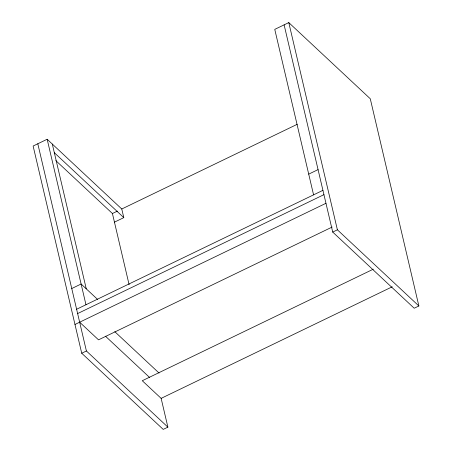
<?xml version="1.0" encoding="UTF-8"?>
<svg xmlns="http://www.w3.org/2000/svg" width="452" height="452" viewBox="0 0 452 452"><rect width="100%" height="100%" fill="white"/><g stroke="black" fill="none" stroke-linecap="round" stroke-linejoin="round"><path stroke-width="0.68" d="M114.446 222.147L123.803 217.632L121.774 208.999L47.161 139.256L33.126 146.03L81.727 353.244L163.212 429.4L167.884 427.14L161.138 398.365L142.267 380.725L373.341 269.172M284.116 24.86L332.717 232.074L414.196 308.23L418.874 305.97L370.273 98.756L288.788 22.6L274.76 29.374L313.575 194.857M55.816 160.607L112.424 213.513L117.413 211.107M121.774 208.999L297.246 124.289M71.761 288.534L81.111 284.014L97.581 299.41M308.716 174.133L318.067 169.619M76.62 309.253L322.926 190.343M77.631 313.569L323.943 194.659M74.981 324.463L325.965 203.293M332.141 227.057L98.525 339.842L79.654 322.203M81.727 353.244L86.405 350.984L167.884 427.14M332.717 232.074L337.39 229.814L418.874 305.97M161.138 398.365L392.212 286.805M54.33 152.697L123.803 217.632M114.791 331.672L159.047 373.041M105.435 336.186L149.691 377.556M288.788 22.6L337.39 229.814M112.424 213.513L129.119 284.715M52.302 144.064L86.259 288.828M47.161 139.256L85.97 304.738M37.804 143.77L86.405 350.984"/></g></svg>
